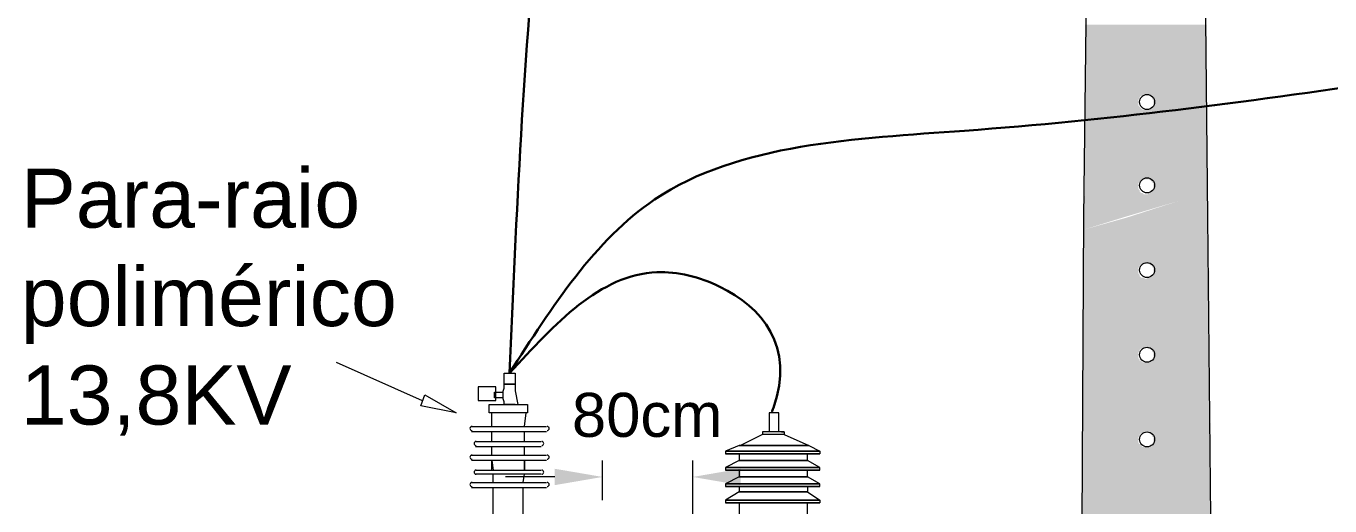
# Model space of a CAD drawing. Header units: millimetres. Extents: x 3949 to 6216, y -1987 to -943.
# Drawn here: x 5023.66 to 5070.24, y -1484.41 to -1467.26 of the extents above; entities that cross this region are included whole.
import ezdxf

# ---------------------------------------------------------------- set-up
doc = ezdxf.new("R2010")
doc.units = ezdxf.units.MM
doc.layers.add('PADRÃO DE ENTRADA', color=7, linetype='Continuous', lineweight=0)
doc.styles.add('ARIAL', font='arial.ttf')

msp = doc.modelspace()

# ---------------------------------------------------------------- linework, layer by layer
at = {"layer": 'PADRÃO DE ENTRADA', "lineweight": 5}
for points in [[(5061.537, -1464.68), (5061.537, -1466.145), (5061.44, -1474.103), (5061.342, -1491.58)], [(5066.322, -1518.187), (5065.882, -1474.103), (5065.785, -1464.68), (5065.785, -1464.729)], [(5040.691, -1480.352), (5040.74, -1480.205), (5040.74, -1480.059), (5041.13, -1480.059), (5041.13, -1480.303), (5041.228, -1480.791)], [(5041.13, -1480.791), (5040.74, -1480.791), (5040.74, -1480.693), (5040.691, -1480.547)], [(5040.3, -1481.572), (5040.3, -1481.084)], [(5041.472, -1481.572), (5041.521, -1481.084)], [(5050.553, -1481.767), (5050.553, -1481.084), (5050.211, -1481.084), (5050.211, -1481.767)], [(5050.553, -1481.084), (5050.553, -1481.084)], [(5039.568, -1481.572), (5042.253, -1481.572)], [(5042.253, -1481.767), (5039.568, -1481.767)], [(5039.714, -1482.109), (5042.058, -1482.109)], [(5040.3, -1482.109), (5040.3, -1481.767)], [(5041.472, -1482.109), (5041.472, -1481.767)], [(5050.748, -1481.767), (5050.65, -1481.767), (5050.748, -1481.767), (5050.748, -1481.865), (5050.65, -1481.865), (5050.309, -1481.865), (5050.113, -1481.865), (5049.967, -1481.865), (5049.186, -1482.256), (5049.137, -1482.256), (5049.43, -1482.256), (5050.309, -1482.256), (5049.43, -1482.256), (5049.137, -1482.256), (5048.649, -1482.451), (5048.649, -1482.548), (5048.795, -1482.548), (5048.649, -1482.548)], [(5050.65, -1481.767), (5050.309, -1481.767), (5050.113, -1481.767), (5049.967, -1481.767), (5049.967, -1481.865)], [(5050.113, -1481.767), (5049.967, -1481.767)], [(5050.748, -1481.865), (5051.627, -1482.256), (5052.017, -1482.451), (5051.92, -1482.451), (5051.578, -1482.451), (5051.968, -1482.451), (5052.017, -1482.451), (5052.017, -1482.548), (5051.968, -1482.548), (5051.578, -1482.548), (5051.92, -1482.548), (5052.017, -1482.548)], [(5042.058, -1482.304), (5039.714, -1482.304)], [(5040.3, -1482.597), (5040.3, -1482.304)], [(5041.472, -1482.597), (5041.472, -1482.304)], [(5048.649, -1482.451), (5048.795, -1482.451), (5048.649, -1482.451)], [(5049.137, -1482.548), (5049.137, -1482.793), (5049.527, -1482.793), (5050.309, -1482.793), (5049.527, -1482.793), (5049.137, -1482.793), (5048.649, -1483.037), (5048.649, -1483.134), (5048.795, -1483.134), (5048.649, -1483.134)], [(5048.649, -1482.548), (5048.649, -1482.548)], [(5048.795, -1482.451), (5049.186, -1482.451), (5048.795, -1482.451)], [(5049.186, -1482.548), (5048.795, -1482.548), (5049.186, -1482.548)], [(5049.137, -1482.256), (5049.43, -1482.256), (5049.137, -1482.256)], [(5049.381, -1482.256), (5049.186, -1482.256), (5049.381, -1482.256)], [(5051.041, -1482.548), (5050.309, -1482.548), (5049.723, -1482.548), (5049.186, -1482.548), (5049.723, -1482.548), (5050.309, -1482.548), (5049.723, -1482.548)], [(5049.43, -1482.256), (5050.309, -1482.256), (5049.43, -1482.256)], [(5051.285, -1482.256), (5050.309, -1482.256), (5051.285, -1482.256)], [(5050.309, -1482.451), (5051.041, -1482.451), (5050.309, -1482.451)], [(5050.309, -1482.548), (5051.041, -1482.548), (5050.309, -1482.548)], [(5051.041, -1482.451), (5051.578, -1482.451), (5051.041, -1482.451)], [(5051.578, -1482.548), (5051.041, -1482.548), (5051.578, -1482.548)], [(5051.627, -1482.256), (5051.285, -1482.256), (5051.627, -1482.256)], [(5052.017, -1483.134), (5052.017, -1483.037), (5051.968, -1483.037), (5051.578, -1483.037), (5051.92, -1483.037), (5052.017, -1483.037), (5051.578, -1482.793), (5051.578, -1482.548)], [(5039.568, -1482.597), (5042.253, -1482.597)], [(5042.253, -1482.793), (5039.568, -1482.793)], [(5040.3, -1483.134), (5040.3, -1482.793), (5040.349, -1483.134)], [(5041.472, -1482.793), (5041.472, -1483.134), (5041.472, -1482.793)], [(5044.255, -1484.208), (5044.255, -1482.793)], [(5047.477, -1484.989), (5047.477, -1482.793)], [(5048.649, -1483.037), (5048.649, -1483.037)], [(5048.795, -1483.037), (5048.649, -1483.037), (5048.795, -1483.037)], [(5051.187, -1482.793), (5050.309, -1482.793), (5051.187, -1482.793)], [(5051.578, -1483.037), (5051.041, -1483.037), (5051.578, -1483.037)], [(5051.578, -1482.793), (5051.187, -1482.793), (5051.578, -1482.793)], [(5039.714, -1483.134), (5042.058, -1483.134)], [(5042.058, -1483.281), (5039.714, -1483.281)], [(5040.349, -1483.574), (5040.349, -1483.281)], [(5042.546, -1483.378), (5040.789, -1483.378)], [(5041.423, -1483.574), (5041.472, -1483.281)], [(5049.137, -1483.134), (5049.137, -1483.378), (5049.527, -1483.378), (5050.309, -1483.378), (5049.527, -1483.378), (5049.137, -1483.378), (5048.649, -1483.622), (5048.649, -1483.72), (5048.795, -1483.72), (5048.649, -1483.72)], [(5048.649, -1483.134), (5048.649, -1483.134)], [(5049.186, -1483.134), (5048.795, -1483.134), (5049.186, -1483.134)], [(5051.041, -1483.134), (5050.309, -1483.134), (5049.723, -1483.134), (5049.186, -1483.134), (5049.723, -1483.134), (5050.309, -1483.134), (5049.723, -1483.134)], [(5049.186, -1483.378), (5050.894, -1483.378)], [(5050.309, -1483.134), (5051.041, -1483.134), (5050.309, -1483.134)], [(5051.187, -1483.378), (5050.309, -1483.378), (5051.187, -1483.378)], [(5051.578, -1483.134), (5051.041, -1483.134), (5051.578, -1483.134)], [(5051.578, -1483.378), (5051.187, -1483.378), (5051.578, -1483.378)], [(5052.017, -1483.72), (5052.017, -1483.622), (5051.92, -1483.622), (5051.578, -1483.622), (5051.968, -1483.622), (5052.017, -1483.622), (5051.578, -1483.378), (5051.578, -1483.134), (5051.92, -1483.134), (5052.017, -1483.134), (5051.968, -1483.134), (5051.578, -1483.134)], [(5039.568, -1483.574), (5042.253, -1483.574)], [(5042.253, -1483.769), (5039.568, -1483.769)], [(5041.716, -1485.575), (5041.081, -1485.185), (5040.349, -1485.185), (5040.349, -1483.769)], [(5041.716, -1484.989), (5041.423, -1484.745), (5041.423, -1483.769)], [(5048.649, -1483.622), (5048.649, -1483.622)], [(5048.795, -1483.622), (5048.649, -1483.622), (5048.795, -1483.622)], [(5049.137, -1483.72), (5049.137, -1483.915), (5049.527, -1483.915), (5050.309, -1483.915), (5049.527, -1483.915), (5049.137, -1483.915), (5048.649, -1484.208), (5048.649, -1484.306), (5048.795, -1484.306), (5048.649, -1484.306)], [(5048.649, -1483.72), (5048.649, -1483.72)], [(5049.186, -1483.622), (5048.795, -1483.622), (5049.186, -1483.622)], [(5049.186, -1483.72), (5048.795, -1483.72), (5049.186, -1483.72)], [(5051.041, -1483.72), (5050.309, -1483.72), (5049.723, -1483.72), (5049.186, -1483.72), (5049.723, -1483.72), (5050.309, -1483.72), (5049.723, -1483.72)], [(5050.309, -1483.72), (5051.041, -1483.72), (5050.309, -1483.72)], [(5051.187, -1483.915), (5050.309, -1483.915), (5051.187, -1483.915)], [(5051.578, -1483.622), (5051.041, -1483.622), (5051.578, -1483.622)], [(5051.578, -1483.72), (5051.041, -1483.72), (5051.578, -1483.72)], [(5051.578, -1483.915), (5051.187, -1483.915), (5051.578, -1483.915)], [(5051.578, -1483.72), (5051.968, -1483.72), (5052.017, -1483.72), (5051.92, -1483.72), (5051.578, -1483.72), (5051.578, -1483.915), (5052.017, -1484.208), (5051.92, -1484.208), (5051.578, -1484.208), (5051.968, -1484.208), (5052.017, -1484.208), (5052.017, -1484.306), (5051.968, -1484.306), (5051.578, -1484.306), (5051.92, -1484.306), (5052.017, -1484.306)], [(5048.649, -1484.208), (5048.649, -1484.208)], [(5048.795, -1484.208), (5048.649, -1484.208), (5048.795, -1484.208)], [(5048.649, -1484.306), (5048.649, -1484.306)], [(5049.186, -1484.306), (5048.795, -1484.306), (5049.186, -1484.306)], [(5049.137, -1484.306), (5049.137, -1485.234)], [(5051.041, -1484.306), (5050.309, -1484.306), (5049.723, -1484.306), (5049.186, -1484.306), (5049.723, -1484.306), (5050.309, -1484.306), (5049.723, -1484.306)], [(5050.309, -1484.306), (5051.041, -1484.306), (5050.309, -1484.306)], [(5051.578, -1484.208), (5051.041, -1484.208), (5051.578, -1484.208)], [(5051.578, -1484.306), (5051.041, -1484.306), (5051.578, -1484.306)], [(5051.578, -1485.234), (5051.578, -1484.306)]]:
    msp.add_lwpolyline(points, dxfattribs=at)
at = {"layer": 'PADRÃO DE ENTRADA', "color": 150, "lineweight": 5, "true_color": 0x007eff}
msp.add_lwpolyline([(5034.735, -1479.277), (5037.81, -1480.644)], dxfattribs=at)
at = {"layer": 'PADRÃO DE ENTRADA', "lineweight": 5}
for points in [[(5040.74, -1479.668), (5041.13, -1479.668), (5041.13, -1480.059), (5040.74, -1480.059)], [(5039.812, -1480.644), (5040.447, -1480.644), (5040.447, -1480.156), (5039.812, -1480.156)], [(5040.398, -1480.352), (5040.691, -1480.352), (5040.691, -1480.547), (5040.398, -1480.547)], [(5041.57, -1481.084), (5040.203, -1481.084), (5040.203, -1480.791), (5041.57, -1480.791)], [(5049.186, -1482.256), (5049.381, -1482.256), (5049.186, -1482.256), (5049.137, -1482.256)], [(5049.723, -1482.451), (5050.309, -1482.451), (5049.723, -1482.451), (5049.186, -1482.451)], [(5049.186, -1483.037), (5048.795, -1483.037)], [(5051.041, -1483.037), (5050.309, -1483.037), (5049.723, -1483.037), (5049.186, -1483.037), (5049.723, -1483.037), (5050.309, -1483.037)], [(5051.041, -1483.622), (5050.309, -1483.622), (5049.723, -1483.622), (5049.186, -1483.622), (5049.723, -1483.622), (5050.309, -1483.622)], [(5049.186, -1484.208), (5048.795, -1484.208)], [(5051.041, -1484.208), (5050.309, -1484.208), (5049.723, -1484.208), (5049.186, -1484.208), (5049.723, -1484.208), (5050.309, -1484.208)]]:
    msp.add_lwpolyline(points, close=True, dxfattribs=at)
at = {"layer": 'PADRÃO DE ENTRADA', "color": 150, "lineweight": 5, "true_color": 0x007eff}
msp.add_lwpolyline([(5037.908, -1480.449), (5039.031, -1481.084), (5037.762, -1480.84)], close=True, dxfattribs=at)
at = {"layer": 'PADRÃO DE ENTRADA', "lineweight": 5}
for centre in [(5063.71, -1469.977), (5063.71, -1472.955), (5063.71, -1475.982), (5063.71, -1479.009), (5063.71, -1482.036)]:
    msp.add_circle(centre, 0.268, dxfattribs=at)
for centre, start, end in [((5039.592, -1481.645), 90.0209, 269.9791), ((5042.278, -1481.645), 270.0209, 89.9791), ((5039.739, -1482.182), 90.0209, 269.9791), ((5042.082, -1482.182), 270.0209, 89.9791), ((5039.592, -1482.671), 90.0209, 269.9791), ((5042.278, -1482.67), 270.0209, 89.9791), ((5039.739, -1483.208), 90.0209, 269.9791), ((5042.082, -1483.207), 270.0209, 89.9791), ((5039.592, -1483.647), 90.0209, 269.9791), ((5042.278, -1483.647), 270.0209, 89.9791)]:
    msp.add_arc(centre, 0.0733, start, end, dxfattribs=at)
at = {"layer": 'PADRÃO DE ENTRADA', "lineweight": 30}
for points in [[(5093.393, -1440.66), (5091.169, -1440.172), (5089.929, -1436.899), (5088.761, -1426.981), (5088.25, -1426.543), (5083.945, -1425.814), (5067.09, -1425.522), (5059.564, -1426.378), (5057.101, -1427.055), (5045.376, -1444.627), (5040.935, -1479.668)], [(5093.393, -1440.66), (5090.182, -1450.549), (5087.559, -1463.313), (5072.4, -1469.216), (5057.19, -1471.004), (5046.117, -1473.463), (5040.935, -1479.668)], [(5040.935, -1479.668), (5046.2, -1476.062), (5048.444, -1476.578), (5050.357, -1480.906), (5050.309, -1481.035), (5050.357, -1480.906)]]:
    msp.add_spline(points, degree=3, dxfattribs=at)
at = {"layer": 'PADRÃO DE ENTRADA', "color": 8}
for points in [[(5065.833, -1467.219), (5061.488, -1467.219), (5065.833, -1469.709)], [(5061.488, -1467.219), (5065.833, -1469.709), (5061.488, -1469.709)], [(5063.588, -1469.709), (5063.588, -1469.709), (5061.488, -1469.709)], [(5063.588, -1469.709), (5061.488, -1469.709), (5063.637, -1469.709)], [(5063.588, -1469.709), (5061.488, -1469.709), (5063.539, -1469.757)], [(5061.488, -1469.709), (5063.539, -1469.757), (5061.488, -1469.757)], [(5063.49, -1469.757), (5063.49, -1469.757), (5061.488, -1469.757)], [(5063.49, -1469.757), (5061.488, -1469.757), (5063.539, -1469.757)], [(5063.49, -1469.757), (5061.488, -1469.757), (5063.441, -1469.806)], [(5061.488, -1469.757), (5063.441, -1469.806), (5061.488, -1469.806)], [(5063.441, -1469.806), (5061.488, -1469.806), (5063.441, -1469.855)], [(5061.488, -1469.806), (5063.441, -1469.855), (5061.488, -1469.855)], [(5063.441, -1469.855), (5061.488, -1469.855), (5063.392, -1469.904)], [(5061.488, -1469.855), (5063.392, -1469.904), (5061.488, -1469.904)], [(5063.392, -1469.904), (5061.488, -1469.904), (5063.392, -1469.953)], [(5061.488, -1469.904), (5063.392, -1469.953), (5061.488, -1469.953)], [(5063.392, -1469.953), (5061.488, -1469.953), (5063.392, -1470.002)], [(5061.488, -1469.953), (5063.392, -1470.002), (5061.488, -1470.002)], [(5063.392, -1470.002), (5061.488, -1470.002), (5063.392, -1470.05)], [(5061.488, -1470.002), (5063.392, -1470.05), (5061.488, -1470.05)], [(5063.685, -1469.709), (5065.833, -1469.709), (5063.734, -1469.709)], [(5065.833, -1469.709), (5063.734, -1469.709), (5065.833, -1469.757)], [(5063.734, -1469.709), (5065.833, -1469.757), (5063.783, -1469.757)], [(5063.783, -1469.757), (5065.833, -1469.757), (5063.832, -1469.757)], [(5065.833, -1469.757), (5063.832, -1469.757), (5065.833, -1469.806)], [(5063.832, -1469.757), (5065.833, -1469.806), (5063.881, -1469.806)], [(5065.833, -1469.806), (5063.881, -1469.806), (5065.833, -1469.855)], [(5063.881, -1469.806), (5065.833, -1469.855), (5063.881, -1469.855)], [(5065.833, -1469.855), (5063.881, -1469.855), (5065.833, -1469.904)], [(5063.881, -1469.855), (5065.833, -1469.904), (5063.929, -1469.904)], [(5065.833, -1469.904), (5063.929, -1469.904), (5065.833, -1469.953)], [(5063.929, -1469.904), (5065.833, -1469.953), (5063.929, -1469.953)], [(5065.833, -1469.953), (5063.929, -1469.953), (5065.833, -1470.002)], [(5063.929, -1469.953), (5065.833, -1470.002), (5063.929, -1470.002)], [(5065.833, -1470.002), (5063.929, -1470.002), (5065.833, -1470.05)], [(5063.929, -1470.002), (5065.833, -1470.05), (5063.929, -1470.05)], [(5063.392, -1470.05), (5061.488, -1470.05), (5063.392, -1470.099)], [(5061.488, -1470.05), (5063.392, -1470.099), (5061.488, -1470.099)], [(5063.392, -1470.099), (5061.488, -1470.099), (5063.441, -1470.148)], [(5061.488, -1470.099), (5063.441, -1470.148), (5061.488, -1470.148)], [(5061.488, -1470.148), (5063.441, -1470.148), (5063.441, -1470.148)], [(5063.441, -1470.148), (5063.441, -1470.148), (5061.488, -1470.148)], [(5063.441, -1470.148), (5061.488, -1470.148), (5063.49, -1470.197)], [(5061.488, -1470.148), (5063.49, -1470.197), (5061.488, -1470.197)], [(5063.49, -1470.197), (5061.488, -1470.197), (5063.539, -1470.246)], [(5061.488, -1470.197), (5063.539, -1470.246), (5061.488, -1470.246)], [(5063.588, -1470.246), (5063.588, -1470.246), (5061.488, -1470.246)], [(5063.588, -1470.246), (5061.488, -1470.246), (5063.539, -1470.246)], [(5063.637, -1470.246), (5063.637, -1470.246), (5061.488, -1470.246)], [(5063.637, -1470.246), (5061.488, -1470.246), (5063.588, -1470.246)], [(5065.833, -1470.246), (5061.488, -1470.246), (5065.882, -1472.736)], [(5061.488, -1470.246), (5065.882, -1472.736), (5061.488, -1472.736)], [(5063.832, -1470.197), (5065.833, -1470.246), (5063.783, -1470.246)], [(5063.881, -1470.148), (5065.833, -1470.197), (5063.832, -1470.197)], [(5065.833, -1470.197), (5063.832, -1470.197), (5065.833, -1470.246)], [(5063.929, -1470.099), (5065.833, -1470.148), (5063.881, -1470.148)], [(5063.881, -1470.148), (5065.833, -1470.148), (5065.833, -1470.148)], [(5065.833, -1470.148), (5065.833, -1470.148), (5063.881, -1470.148)], [(5065.833, -1470.148), (5063.881, -1470.148), (5065.833, -1470.197)], [(5065.833, -1470.05), (5063.929, -1470.05), (5065.833, -1470.099)], [(5063.929, -1470.05), (5065.833, -1470.099), (5063.929, -1470.099)], [(5065.833, -1470.099), (5063.929, -1470.099), (5065.833, -1470.148)], [(5063.588, -1472.736), (5063.588, -1472.736), (5061.488, -1472.736)], [(5063.588, -1472.736), (5061.488, -1472.736), (5063.637, -1472.736)], [(5063.539, -1472.736), (5063.539, -1472.736), (5061.488, -1472.736)], [(5063.539, -1472.736), (5061.488, -1472.736), (5063.588, -1472.736)], [(5063.539, -1472.736), (5061.488, -1472.736), (5063.49, -1472.784)], [(5061.488, -1472.736), (5063.49, -1472.784), (5061.488, -1472.784)], [(5063.49, -1472.784), (5061.488, -1472.784), (5063.441, -1472.833)], [(5061.488, -1472.784), (5063.441, -1472.833), (5061.488, -1472.833)], [(5063.685, -1472.736), (5065.882, -1472.736), (5063.734, -1472.736)], [(5063.734, -1472.736), (5065.882, -1472.736), (5063.783, -1472.736)], [(5065.882, -1472.736), (5063.783, -1472.736), (5065.882, -1472.784)], [(5063.783, -1472.736), (5065.882, -1472.784), (5063.832, -1472.784)], [(5065.882, -1472.784), (5063.832, -1472.784), (5065.882, -1472.833)], [(5063.832, -1472.784), (5065.882, -1472.833), (5063.881, -1472.833)], [(5061.488, -1473.273), (5062.855, -1474.103), (5061.44, -1474.103)], [(5061.488, -1472.833), (5063.441, -1472.833), (5063.441, -1472.833)], [(5063.441, -1472.833), (5063.441, -1472.833), (5061.488, -1472.833)], [(5063.441, -1472.833), (5061.488, -1472.833), (5063.392, -1472.882)], [(5061.488, -1472.833), (5063.392, -1472.882), (5061.488, -1472.882)], [(5063.392, -1472.882), (5061.488, -1472.882), (5063.392, -1472.931)], [(5061.488, -1472.882), (5063.392, -1472.931), (5061.488, -1472.931)], [(5063.392, -1472.931), (5061.488, -1472.931), (5063.392, -1472.98)], [(5061.488, -1472.931), (5063.392, -1472.98), (5061.488, -1472.98)], [(5063.392, -1472.98), (5061.488, -1472.98), (5063.392, -1473.028)], [(5061.488, -1472.98), (5063.392, -1473.028), (5061.488, -1473.028)], [(5063.392, -1473.028), (5061.488, -1473.028), (5063.392, -1473.077)], [(5061.488, -1473.028), (5063.392, -1473.077), (5061.488, -1473.077)], [(5063.392, -1473.077), (5061.488, -1473.077), (5063.441, -1473.126)], [(5061.488, -1473.077), (5063.441, -1473.126), (5061.488, -1473.126)], [(5063.441, -1473.126), (5061.488, -1473.126), (5063.441, -1473.175)], [(5061.488, -1473.126), (5063.441, -1473.175), (5061.488, -1473.175)], [(5063.441, -1473.175), (5061.488, -1473.175), (5063.49, -1473.224)], [(5061.488, -1473.175), (5063.49, -1473.224), (5061.488, -1473.224)], [(5063.539, -1473.224), (5063.539, -1473.224), (5061.488, -1473.224)], [(5063.539, -1473.224), (5061.488, -1473.224), (5063.49, -1473.224)], [(5063.539, -1473.224), (5061.488, -1473.224), (5063.588, -1473.273)], [(5061.488, -1473.224), (5063.588, -1473.273), (5061.488, -1473.273)], [(5063.637, -1473.273), (5063.637, -1473.273), (5061.488, -1473.273)], [(5063.637, -1473.273), (5061.488, -1473.273), (5063.588, -1473.273)], [(5065.638, -1473.273), (5061.488, -1473.273), (5062.855, -1474.103)], [(5065.882, -1473.175), (5065.882, -1474.103), (5063.002, -1474.103)], [(5063.734, -1473.273), (5065.638, -1473.273), (5063.685, -1473.273)], [(5063.783, -1473.224), (5065.687, -1473.273), (5063.734, -1473.273)], [(5065.687, -1473.273), (5063.734, -1473.273), (5065.638, -1473.273)], [(5063.832, -1473.224), (5065.736, -1473.224), (5063.783, -1473.224)], [(5065.736, -1473.224), (5063.783, -1473.224), (5065.687, -1473.273)], [(5063.881, -1473.175), (5065.882, -1473.175), (5063.832, -1473.175)], [(5065.882, -1473.175), (5063.832, -1473.175), (5065.833, -1473.224)], [(5063.832, -1473.175), (5065.833, -1473.224), (5063.832, -1473.224)], [(5065.833, -1473.224), (5063.832, -1473.224), (5065.736, -1473.224)], [(5063.881, -1472.833), (5065.882, -1472.833), (5065.882, -1472.833)], [(5065.882, -1472.833), (5065.882, -1472.833), (5063.881, -1472.833)], [(5065.882, -1472.833), (5063.881, -1472.833), (5065.882, -1472.882)], [(5063.881, -1472.833), (5065.882, -1472.882), (5063.929, -1472.882)], [(5063.929, -1473.077), (5065.882, -1473.126), (5063.881, -1473.126)], [(5065.882, -1473.126), (5063.881, -1473.126), (5065.882, -1473.175)], [(5063.881, -1473.126), (5065.882, -1473.175), (5063.881, -1473.175)], [(5065.882, -1472.882), (5063.929, -1472.882), (5065.882, -1472.931)], [(5063.929, -1472.882), (5065.882, -1472.931), (5063.929, -1472.931)], [(5065.882, -1472.931), (5063.929, -1472.931), (5065.882, -1472.98)], [(5063.929, -1472.931), (5065.882, -1472.98), (5063.929, -1472.98)], [(5065.882, -1472.98), (5063.929, -1472.98), (5065.882, -1473.028)], [(5063.929, -1472.98), (5065.882, -1473.028), (5063.929, -1473.028)], [(5065.882, -1473.028), (5063.929, -1473.028), (5065.882, -1473.077)], [(5063.929, -1473.028), (5065.882, -1473.077), (5063.929, -1473.077)], [(5065.882, -1473.077), (5063.929, -1473.077), (5065.882, -1473.126)], [(5063.002, -1474.103), (5065.882, -1474.542), (5061.44, -1474.542)], [(5061.44, -1474.542), (5061.44, -1474.103), (5062.855, -1474.103)], [(5065.882, -1474.103), (5063.002, -1474.103), (5065.882, -1474.542)], [(5065.882, -1474.542), (5061.44, -1474.542), (5065.882, -1475.762)], [(5061.44, -1474.542), (5065.882, -1475.762), (5061.44, -1475.762)], [(5063.588, -1475.762), (5063.588, -1475.762), (5061.44, -1475.762)], [(5063.588, -1475.762), (5061.44, -1475.762), (5063.637, -1475.762)], [(5063.539, -1475.762), (5063.539, -1475.762), (5061.44, -1475.762)], [(5063.539, -1475.762), (5061.44, -1475.762), (5063.588, -1475.762)], [(5063.539, -1475.762), (5061.44, -1475.762), (5063.49, -1475.811)], [(5061.44, -1475.762), (5063.49, -1475.811), (5061.44, -1475.811)], [(5063.441, -1475.811), (5063.441, -1475.811), (5061.44, -1475.811)], [(5063.441, -1475.811), (5061.44, -1475.811), (5063.49, -1475.811)], [(5063.441, -1475.811), (5061.44, -1475.811), (5063.441, -1475.86)], [(5061.44, -1475.811), (5063.441, -1475.86), (5061.44, -1475.86)], [(5063.441, -1475.86), (5061.44, -1475.86), (5063.392, -1475.909)], [(5061.44, -1475.86), (5063.392, -1475.909), (5061.44, -1475.909)], [(5063.392, -1475.909), (5061.44, -1475.909), (5063.392, -1475.958)], [(5061.44, -1475.909), (5063.392, -1475.958), (5061.44, -1475.958)], [(5063.392, -1475.958), (5061.44, -1475.958), (5063.392, -1476.007)], [(5061.44, -1475.958), (5063.392, -1476.007), (5061.44, -1476.007)], [(5063.392, -1476.007), (5061.44, -1476.007), (5063.392, -1476.055)], [(5061.44, -1476.007), (5063.392, -1476.055), (5061.44, -1476.055)], [(5063.392, -1476.055), (5061.44, -1476.055), (5063.392, -1476.104)], [(5061.44, -1476.055), (5063.392, -1476.104), (5061.44, -1476.104)], [(5063.685, -1475.762), (5065.882, -1475.762), (5063.734, -1475.762)], [(5063.734, -1475.762), (5065.882, -1475.762), (5063.783, -1475.762)], [(5065.882, -1475.762), (5063.783, -1475.762), (5065.882, -1475.811)], [(5063.783, -1475.762), (5065.882, -1475.811), (5063.832, -1475.811)], [(5063.832, -1475.811), (5065.882, -1475.811), (5063.881, -1475.811)], [(5065.882, -1475.811), (5063.881, -1475.811), (5065.882, -1475.86)], [(5063.881, -1475.811), (5065.882, -1475.86), (5063.881, -1475.86)], [(5065.882, -1475.86), (5063.881, -1475.86), (5065.882, -1475.909)], [(5063.881, -1475.86), (5065.882, -1475.909), (5063.929, -1475.909)], [(5065.882, -1475.909), (5063.929, -1475.909), (5065.882, -1475.958)], [(5063.929, -1475.909), (5065.882, -1475.958), (5063.929, -1475.958)], [(5065.882, -1475.958), (5063.929, -1475.958), (5065.931, -1476.007)], [(5063.929, -1475.958), (5065.931, -1476.007), (5063.929, -1476.007)], [(5065.931, -1476.007), (5063.929, -1476.007), (5065.931, -1476.055)], [(5063.929, -1476.007), (5065.931, -1476.055), (5063.929, -1476.055)], [(5065.931, -1476.055), (5063.929, -1476.055), (5065.931, -1476.104)], [(5063.929, -1476.055), (5065.931, -1476.104), (5063.929, -1476.104)], [(5063.392, -1476.104), (5061.44, -1476.104), (5063.441, -1476.153)], [(5061.44, -1476.104), (5063.441, -1476.153), (5061.44, -1476.153)], [(5063.441, -1476.153), (5061.44, -1476.153), (5063.441, -1476.202)], [(5061.44, -1476.153), (5063.441, -1476.202), (5061.44, -1476.202)], [(5063.441, -1476.202), (5061.44, -1476.202), (5063.49, -1476.251)], [(5061.44, -1476.202), (5063.49, -1476.251), (5061.44, -1476.251)], [(5063.539, -1476.251), (5063.539, -1476.251), (5061.44, -1476.251)], [(5063.539, -1476.251), (5061.44, -1476.251), (5063.49, -1476.251)], [(5063.588, -1476.251), (5063.588, -1476.251), (5061.44, -1476.251)], [(5063.588, -1476.251), (5061.44, -1476.251), (5063.539, -1476.251)], [(5063.588, -1476.251), (5061.44, -1476.251), (5063.637, -1476.299)], [(5061.44, -1476.251), (5063.637, -1476.299), (5061.44, -1476.299)], [(5065.931, -1476.299), (5061.44, -1476.299), (5065.931, -1478.74)], [(5061.44, -1476.299), (5065.931, -1478.74), (5061.44, -1478.74)], [(5063.734, -1476.251), (5065.931, -1476.299), (5063.685, -1476.299)], [(5063.783, -1476.251), (5065.931, -1476.251), (5063.734, -1476.251)], [(5065.931, -1476.251), (5063.734, -1476.251), (5065.931, -1476.299)], [(5063.832, -1476.251), (5065.931, -1476.251), (5063.783, -1476.251)], [(5063.881, -1476.202), (5065.931, -1476.251), (5063.832, -1476.251)], [(5063.929, -1476.104), (5065.931, -1476.153), (5063.881, -1476.153)], [(5065.931, -1476.153), (5063.881, -1476.153), (5065.931, -1476.202)], [(5063.881, -1476.153), (5065.931, -1476.202), (5063.881, -1476.202)], [(5065.931, -1476.202), (5063.881, -1476.202), (5065.931, -1476.251)], [(5065.931, -1476.104), (5063.929, -1476.104), (5065.931, -1476.153)], [(5063.637, -1478.74), (5061.44, -1478.74), (5063.588, -1478.789)], [(5061.44, -1478.74), (5063.588, -1478.789), (5061.44, -1478.789)], [(5063.539, -1478.789), (5063.539, -1478.789), (5061.44, -1478.789)], [(5063.539, -1478.789), (5061.44, -1478.789), (5063.588, -1478.789)], [(5063.49, -1478.789), (5063.49, -1478.789), (5061.44, -1478.789)], [(5063.49, -1478.789), (5061.44, -1478.789), (5063.539, -1478.789)], [(5063.49, -1478.789), (5061.44, -1478.789), (5063.441, -1478.838)], [(5061.44, -1478.789), (5063.441, -1478.838), (5061.44, -1478.838)], [(5063.441, -1478.838), (5061.44, -1478.838), (5063.441, -1478.887)], [(5061.44, -1478.838), (5063.441, -1478.887), (5061.44, -1478.887)], [(5065.931, -1478.74), (5063.685, -1478.74), (5065.931, -1478.789)], [(5063.685, -1478.74), (5065.931, -1478.789), (5063.734, -1478.789)], [(5063.734, -1478.789), (5065.931, -1478.789), (5063.783, -1478.789)], [(5063.783, -1478.789), (5065.931, -1478.789), (5063.832, -1478.789)], [(5065.931, -1478.789), (5063.832, -1478.789), (5065.931, -1478.838)], [(5063.832, -1478.789), (5065.931, -1478.838), (5063.881, -1478.838)], [(5065.931, -1478.838), (5063.881, -1478.838), (5065.931, -1478.887)], [(5063.881, -1478.838), (5065.931, -1478.887), (5063.881, -1478.887)], [(5061.44, -1479.277), (5065.98, -1481.767), (5061.391, -1481.767)], [(5063.441, -1478.887), (5061.44, -1478.887), (5063.392, -1478.936)], [(5061.44, -1478.887), (5063.392, -1478.936), (5061.44, -1478.936)], [(5063.392, -1478.936), (5061.44, -1478.936), (5063.392, -1478.985)], [(5061.44, -1478.936), (5063.392, -1478.985), (5061.44, -1478.985)], [(5063.392, -1478.985), (5061.44, -1478.985), (5063.392, -1479.033)], [(5061.44, -1478.985), (5063.392, -1479.033), (5061.44, -1479.033)], [(5063.392, -1479.033), (5061.44, -1479.033), (5063.392, -1479.082)], [(5061.44, -1479.033), (5063.392, -1479.082), (5061.44, -1479.082)], [(5063.392, -1479.082), (5061.44, -1479.082), (5063.392, -1479.131)], [(5061.44, -1479.082), (5063.392, -1479.131), (5061.44, -1479.131)], [(5063.392, -1479.131), (5061.44, -1479.131), (5063.441, -1479.18)], [(5061.44, -1479.131), (5063.441, -1479.18), (5061.44, -1479.18)], [(5063.441, -1479.18), (5061.44, -1479.18), (5063.441, -1479.229)], [(5061.44, -1479.18), (5063.441, -1479.229), (5061.44, -1479.229)], [(5063.49, -1479.229), (5063.49, -1479.229), (5061.44, -1479.229)], [(5063.49, -1479.229), (5061.44, -1479.229), (5063.441, -1479.229)], [(5063.49, -1479.229), (5061.44, -1479.229), (5063.539, -1479.277)], [(5061.44, -1479.229), (5063.539, -1479.277), (5061.44, -1479.277)], [(5063.588, -1479.277), (5063.588, -1479.277), (5061.44, -1479.277)], [(5063.588, -1479.277), (5061.44, -1479.277), (5063.539, -1479.277)], [(5063.637, -1479.277), (5063.637, -1479.277), (5061.44, -1479.277)], [(5063.637, -1479.277), (5061.44, -1479.277), (5063.588, -1479.277)], [(5065.931, -1479.277), (5061.44, -1479.277), (5065.98, -1481.767)], [(5063.734, -1479.277), (5065.931, -1479.277), (5063.685, -1479.277)], [(5063.783, -1479.277), (5065.931, -1479.277), (5063.734, -1479.277)], [(5063.832, -1479.229), (5065.931, -1479.277), (5063.783, -1479.277)], [(5063.881, -1479.229), (5065.931, -1479.229), (5063.832, -1479.229)], [(5065.931, -1479.229), (5063.832, -1479.229), (5065.931, -1479.277)], [(5065.931, -1478.887), (5063.881, -1478.887), (5065.931, -1478.936)], [(5063.881, -1478.887), (5065.931, -1478.936), (5063.929, -1478.936)], [(5063.929, -1479.131), (5065.931, -1479.18), (5063.881, -1479.18)], [(5065.931, -1479.18), (5063.881, -1479.18), (5065.931, -1479.229)], [(5063.881, -1479.18), (5065.931, -1479.229), (5063.881, -1479.229)], [(5065.931, -1478.936), (5063.929, -1478.936), (5065.931, -1478.985)], [(5063.929, -1478.936), (5065.931, -1478.985), (5063.929, -1478.985)], [(5065.931, -1478.985), (5063.929, -1478.985), (5065.931, -1479.033)], [(5063.929, -1478.985), (5065.931, -1479.033), (5063.929, -1479.033)], [(5065.931, -1479.033), (5063.929, -1479.033), (5065.931, -1479.082)], [(5063.929, -1479.033), (5065.931, -1479.082), (5063.929, -1479.082)], [(5065.931, -1479.082), (5063.929, -1479.082), (5065.931, -1479.131)], [(5063.929, -1479.082), (5065.931, -1479.131), (5063.929, -1479.131)], [(5065.931, -1479.131), (5063.929, -1479.131), (5065.931, -1479.18)], [(5063.588, -1481.767), (5063.588, -1481.767), (5061.391, -1481.767)], [(5063.588, -1481.767), (5061.391, -1481.767), (5063.637, -1481.767)], [(5063.588, -1481.767), (5061.391, -1481.767), (5063.539, -1481.816)], [(5061.391, -1481.767), (5063.539, -1481.816), (5061.391, -1481.816)], [(5063.49, -1481.816), (5063.49, -1481.816), (5061.391, -1481.816)], [(5063.49, -1481.816), (5061.391, -1481.816), (5063.539, -1481.816)], [(5063.49, -1481.816), (5061.391, -1481.816), (5063.441, -1481.865)], [(5061.391, -1481.816), (5063.441, -1481.865), (5061.391, -1481.865)], [(5063.441, -1481.865), (5061.391, -1481.865), (5063.441, -1481.914)], [(5061.391, -1481.865), (5063.441, -1481.914), (5061.391, -1481.914)], [(5063.441, -1481.914), (5061.391, -1481.914), (5063.392, -1481.963)], [(5061.391, -1481.914), (5063.392, -1481.963), (5061.391, -1481.963)], [(5063.392, -1481.963), (5061.391, -1481.963), (5063.392, -1482.011)], [(5061.391, -1481.963), (5063.392, -1482.011), (5061.391, -1482.011)], [(5063.392, -1482.011), (5061.391, -1482.011), (5063.392, -1482.06)], [(5061.391, -1482.011), (5063.392, -1482.06), (5061.391, -1482.06)], [(5063.392, -1482.06), (5061.391, -1482.06), (5063.392, -1482.109)], [(5061.391, -1482.06), (5063.392, -1482.109), (5061.391, -1482.109)], [(5063.392, -1482.109), (5061.391, -1482.109), (5063.392, -1482.158)], [(5061.391, -1482.109), (5063.392, -1482.158), (5061.391, -1482.158)], [(5063.685, -1481.767), (5065.98, -1481.767), (5063.734, -1481.767)], [(5065.98, -1481.767), (5063.734, -1481.767), (5065.98, -1481.816)], [(5063.734, -1481.767), (5065.98, -1481.816), (5063.783, -1481.816)], [(5063.783, -1481.816), (5065.98, -1481.816), (5063.832, -1481.816)], [(5065.98, -1481.816), (5063.832, -1481.816), (5065.98, -1481.865)], [(5063.832, -1481.816), (5065.98, -1481.865), (5063.881, -1481.865)], [(5065.98, -1481.865), (5063.881, -1481.865), (5065.98, -1481.914)], [(5063.881, -1481.865), (5065.98, -1481.914), (5063.881, -1481.914)], [(5065.98, -1481.914), (5063.881, -1481.914), (5065.98, -1481.963)], [(5063.881, -1481.914), (5065.98, -1481.963), (5063.929, -1481.963)], [(5065.98, -1481.963), (5063.929, -1481.963), (5065.98, -1482.011)], [(5063.929, -1481.963), (5065.98, -1482.011), (5063.929, -1482.011)], [(5065.98, -1482.011), (5063.929, -1482.011), (5065.98, -1482.06)], [(5063.929, -1482.011), (5065.98, -1482.06), (5063.929, -1482.06)], [(5065.98, -1482.06), (5063.929, -1482.06), (5065.98, -1482.109)], [(5063.929, -1482.06), (5065.98, -1482.109), (5063.929, -1482.109)], [(5065.98, -1482.109), (5063.929, -1482.109), (5065.98, -1482.158)], [(5063.929, -1482.109), (5065.98, -1482.158), (5063.929, -1482.158)], [(5063.392, -1482.158), (5061.391, -1482.158), (5063.441, -1482.207)], [(5061.391, -1482.158), (5063.441, -1482.207), (5061.391, -1482.207)], [(5061.391, -1482.207), (5063.441, -1482.207), (5063.441, -1482.207)], [(5063.441, -1482.207), (5063.441, -1482.207), (5061.391, -1482.207)], [(5063.441, -1482.207), (5061.391, -1482.207), (5063.49, -1482.256)], [(5061.391, -1482.207), (5063.49, -1482.256), (5061.391, -1482.256)], [(5063.49, -1482.256), (5061.391, -1482.256), (5063.539, -1482.304)], [(5061.391, -1482.256), (5063.539, -1482.304), (5061.391, -1482.304)], [(5063.588, -1482.304), (5063.588, -1482.304), (5061.391, -1482.304)], [(5063.588, -1482.304), (5061.391, -1482.304), (5063.539, -1482.304)], [(5063.637, -1482.304), (5063.637, -1482.304), (5061.391, -1482.304)], [(5063.637, -1482.304), (5061.391, -1482.304), (5063.588, -1482.304)], [(5065.98, -1482.304), (5061.391, -1482.304), (5065.98, -1484.794)], [(5061.391, -1482.304), (5065.98, -1484.794), (5061.391, -1484.794)], [(5063.734, -1482.304), (5065.98, -1482.304), (5063.685, -1482.304)], [(5063.783, -1482.304), (5065.98, -1482.304), (5063.734, -1482.304)], [(5063.832, -1482.256), (5065.98, -1482.304), (5063.783, -1482.304)], [(5063.881, -1482.207), (5065.98, -1482.256), (5063.832, -1482.256)], [(5065.98, -1482.256), (5063.832, -1482.256), (5065.98, -1482.304)], [(5063.929, -1482.158), (5065.98, -1482.207), (5063.881, -1482.207)], [(5063.881, -1482.207), (5065.98, -1482.207), (5065.98, -1482.207)], [(5065.98, -1482.207), (5065.98, -1482.207), (5063.881, -1482.207)], [(5065.98, -1482.207), (5063.881, -1482.207), (5065.98, -1482.256)], [(5065.98, -1482.158), (5063.929, -1482.158), (5065.98, -1482.207)]]:
    msp.add_solid(points, dxfattribs=at)
at = {"layer": 'PADRÃO DE ENTRADA', "transparency": 33554559}
for points in [[(5063.734, -1470.246), (5065.833, -1470.246), (5063.685, -1470.246)], [(5063.783, -1470.246), (5065.833, -1470.246), (5063.734, -1470.246)], [(5061.44, -1474.542), (5061.44, -1474.542), (5061.44, -1474.103)], [(5042.546, -1483.085), (5042.546, -1483.671), (5044.255, -1483.378)], [(5049.186, -1483.085), (5049.186, -1483.671), (5047.477, -1483.378)]]:
    msp.add_solid(points, dxfattribs=at)

# ---------------------------------------------------------------- texts
at = {"layer": 'PADRÃO DE ENTRADA', "color": 30, "attachment_point": 1, "style": 'ARIAL'}
for s, insert, char_height, width in [('Para-raio polimérico 13,8KV', (5023.472, -1472.357), 2.11077, 22.96197), ('80cm', (5043.162, -1480.372), 1.574, 18.34775)]:
    msp.add_mtext(s, dxfattribs=dict(at, insert=insert, char_height=char_height, width=width))

doc.saveas('drawing.dxf')
